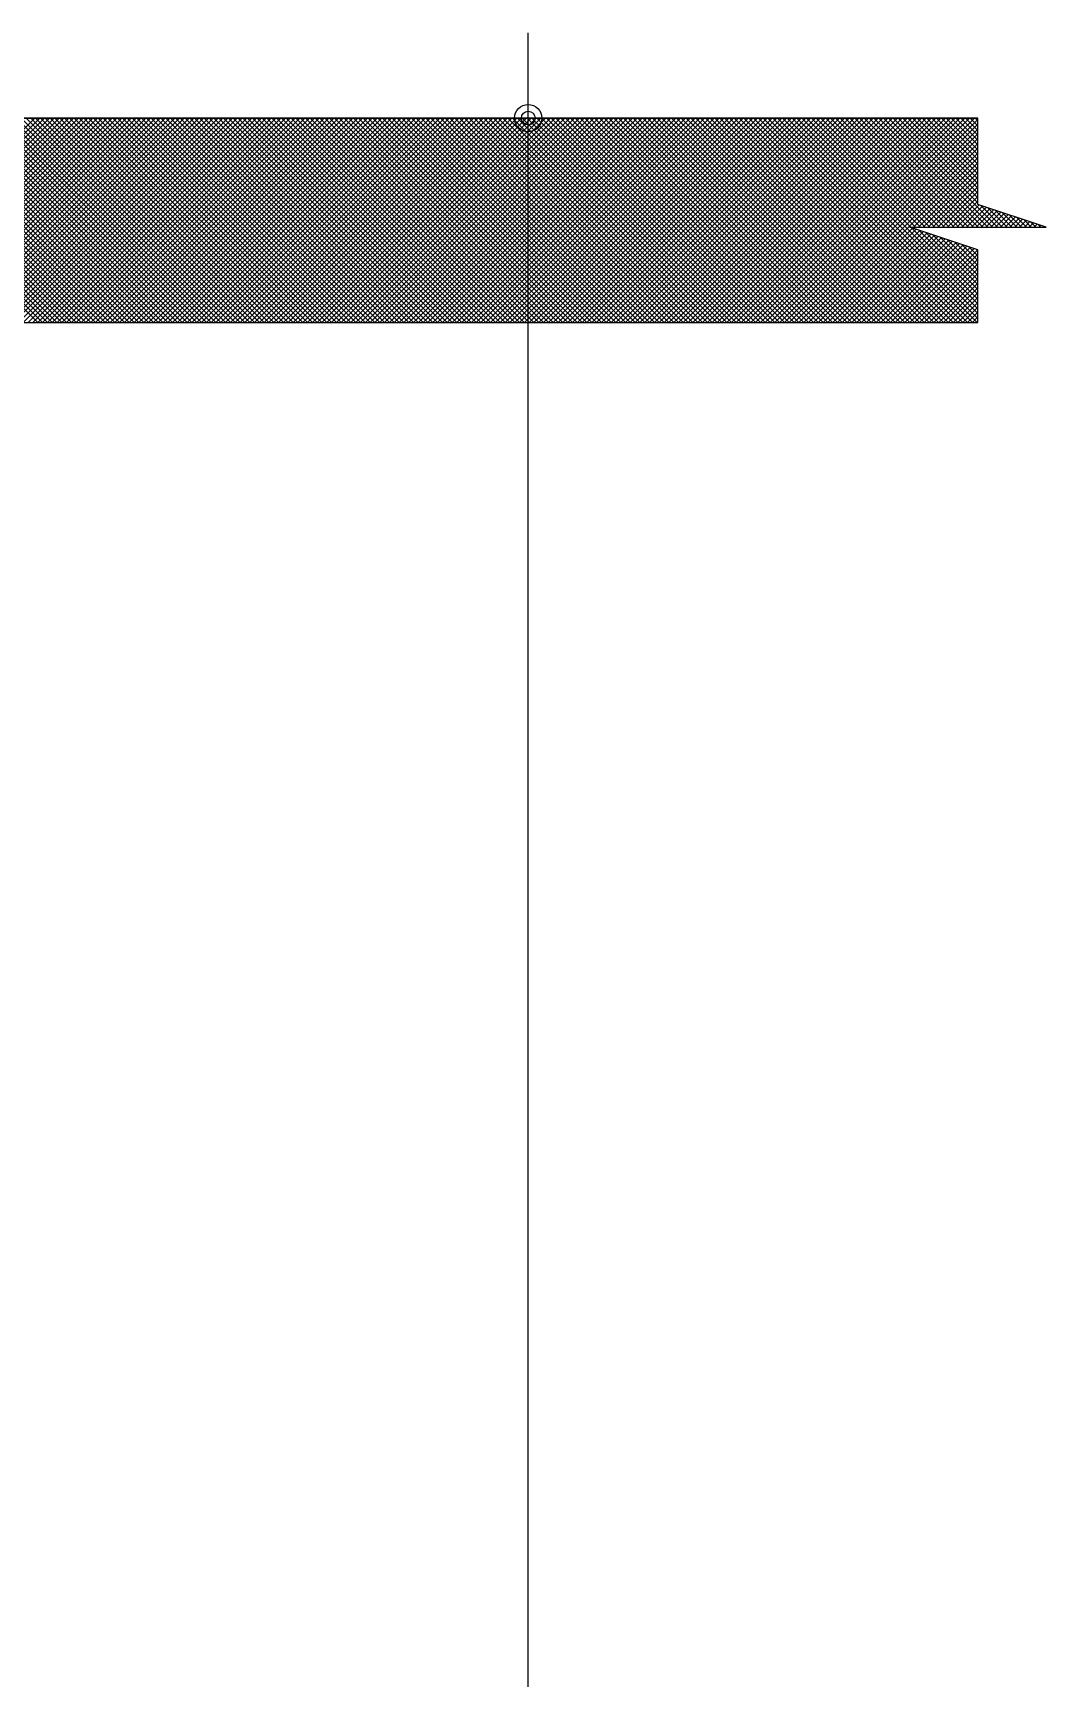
# Model space of a CAD drawing. Extents: x 0 to 119, y 0 to 84.
# Drawn here: x 52.022 to 54.996, y 40.999 to 45.829 of the extents above; entities that cross this region are included whole.
import ezdxf

# ---------------------------------------------------------------- set-up
doc = ezdxf.new("R2010")
doc.units = 0
doc.header["$MEASUREMENT"] = 0
for name, color, linetype in [('29', 9, 'CONTINUOUS'), ('32', 250, 'CONTINUOUS'), ('6', 178, 'CONTINUOUS')]:
    doc.layers.add(name, color=color, linetype=linetype)

msp = doc.modelspace()

# ---------------------------------------------------------------- linework, layer by layer
at = {"layer": '29', "color": 9, "linetype": 'Continuous'}
for p, q in [((51.427905, 44.979091), (52.027905, 45.579091)), ((51.435959, 45.579091), (52.035959, 44.979091)), ((51.442047, 44.979091), (52.042047, 45.579091)), ((51.450102, 45.579091), (52.050102, 44.979091)), ((51.456189, 44.979091), (52.056189, 45.579091)), ((51.464244, 45.579091), (52.064244, 44.979091)), ((51.470331, 44.979091), (52.070331, 45.579091)), ((51.478386, 45.579091), (52.078386, 44.979091)), ((51.484473, 44.979091), (52.084473, 45.579091)), ((51.492528, 45.579091), (52.092528, 44.979091)), ((51.498615, 44.979091), (52.098615, 45.579091)), ((51.50667, 45.579091), (52.10667, 44.979091)), ((51.512758, 44.979091), (52.112758, 45.579091)), ((51.520812, 45.579091), (52.120812, 44.979091)), ((51.5269, 44.979091), (52.1269, 45.579091)), ((51.534954, 45.579091), (52.134954, 44.979091)), ((51.541042, 44.979091), (52.141042, 45.579091)), ((51.549097, 45.579091), (52.149097, 44.979091)), ((51.555184, 44.979091), (52.155184, 45.579091)), ((51.563239, 45.579091), (52.163239, 44.979091)), ((51.569326, 44.979091), (52.169326, 45.579091)), ((51.577381, 45.579091), (52.177381, 44.979091)), ((51.583468, 44.979091), (52.183468, 45.579091)), ((51.591523, 45.579091), (52.191523, 44.979091)), ((51.59761, 44.979091), (52.19761, 45.579091)), ((51.605665, 45.579091), (52.205665, 44.979091)), ((51.611753, 44.979091), (52.211753, 45.579091)), ((51.619807, 45.579091), (52.219807, 44.979091)), ((51.625895, 44.979091), (52.225895, 45.579091)), ((51.633949, 45.579091), (52.233949, 44.979091)), ((51.640037, 44.979091), (52.240037, 45.579091)), ((51.648091, 45.579091), (52.248091, 44.979091)), ((51.654179, 44.979091), (52.254179, 45.579091)), ((51.662234, 45.579091), (52.262234, 44.979091)), ((51.668321, 44.979091), (52.268321, 45.579091)), ((51.676376, 45.579091), (52.276376, 44.979091)), ((51.682463, 44.979091), (52.282463, 45.579091)), ((51.690518, 45.579091), (52.290518, 44.979091)), ((51.696605, 44.979091), (52.296605, 45.579091)), ((51.70466, 45.579091), (52.30466, 44.979091)), ((51.710747, 44.979091), (52.310747, 45.579091)), ((51.718802, 45.579091), (52.318802, 44.979091)), ((51.72489, 44.979091), (52.32489, 45.579091)), ((51.732944, 45.579091), (52.332944, 44.979091)), ((51.739032, 44.979091), (52.339032, 45.579091)), ((51.747086, 45.579091), (52.347086, 44.979091)), ((51.753174, 44.979091), (52.353174, 45.579091)), ((51.761229, 45.579091), (52.361229, 44.979091)), ((51.767316, 44.979091), (52.367316, 45.579091)), ((51.775371, 45.579091), (52.375371, 44.979091)), ((51.781458, 44.979091), (52.381458, 45.579091)), ((51.789513, 45.579091), (52.389513, 44.979091)), ((51.7956, 44.979091), (52.3956, 45.579091)), ((51.803655, 45.579091), (52.403655, 44.979091)), ((51.809742, 44.979091), (52.409742, 45.579091)), ((51.817797, 45.579091), (52.417797, 44.979091)), ((51.823885, 44.979091), (52.423885, 45.579091)), ((51.831939, 45.579091), (52.431939, 44.979091)), ((51.838027, 44.979091), (52.438027, 45.579091)), ((51.846081, 45.579091), (52.446081, 44.979091)), ((51.852169, 44.979091), (52.452169, 45.579091)), ((51.860224, 45.579091), (52.460224, 44.979091)), ((51.866311, 44.979091), (52.466311, 45.579091)), ((51.874366, 45.579091), (52.474366, 44.979091)), ((51.880453, 44.979091), (52.480453, 45.579091)), ((51.888508, 45.579091), (52.488508, 44.979091)), ((51.894595, 44.979091), (52.494595, 45.579091)), ((51.90265, 45.579091), (52.50265, 44.979091)), ((51.908737, 44.979091), (52.508737, 45.579091)), ((51.916792, 45.579091), (52.516792, 44.979091)), ((51.92288, 44.979091), (52.52288, 45.579091)), ((51.930934, 45.579091), (52.530934, 44.979091)), ((51.937022, 44.979091), (52.537022, 45.579091)), ((51.945076, 45.579091), (52.545076, 44.979091)), ((51.951164, 44.979091), (52.551164, 45.579091)), ((51.959218, 45.579091), (52.559218, 44.979091)), ((51.965306, 44.979091), (52.565306, 45.579091)), ((51.973361, 45.579091), (52.573361, 44.979091)), ((51.979448, 44.979091), (52.579448, 45.579091)), ((51.987503, 45.579091), (52.587503, 44.979091)), ((51.99359, 44.979091), (52.59359, 45.579091)), ((52.001645, 45.579091), (52.601645, 44.979091)), ((52.007732, 44.979091), (52.607732, 45.579091)), ((52.015787, 45.579091), (52.615787, 44.979091)), ((52.021874, 44.979091), (52.621874, 45.579091)), ((52.029929, 45.579091), (52.629929, 44.979091)), ((52.036017, 44.979091), (52.636017, 45.579091)), ((52.044071, 45.579091), (52.644071, 44.979091)), ((52.050159, 44.979091), (52.650159, 45.579091)), ((52.058213, 45.579091), (52.658213, 44.979091)), ((52.064301, 44.979091), (52.664301, 45.579091)), ((52.072356, 45.579091), (52.672356, 44.979091)), ((52.078443, 44.979091), (52.678443, 45.579091)), ((52.086498, 45.579091), (52.686498, 44.979091)), ((52.092585, 44.979091), (52.692585, 45.579091)), ((52.10064, 45.579091), (52.70064, 44.979091)), ((52.106727, 44.979091), (52.706727, 45.579091)), ((52.114782, 45.579091), (52.714782, 44.979091)), ((52.120869, 44.979091), (52.720869, 45.579091)), ((52.128924, 45.579091), (52.728924, 44.979091)), ((52.135012, 44.979091), (52.735012, 45.579091)), ((52.143066, 45.579091), (52.743066, 44.979091)), ((52.149154, 44.979091), (52.749154, 45.579091)), ((52.157208, 45.579091), (52.757208, 44.979091)), ((52.163296, 44.979091), (52.763296, 45.579091)), ((52.17135, 45.579091), (52.77135, 44.979091)), ((52.177438, 44.979091), (52.777438, 45.579091)), ((52.185493, 45.579091), (52.785493, 44.979091)), ((52.19158, 44.979091), (52.79158, 45.579091)), ((52.199635, 45.579091), (52.799635, 44.979091)), ((52.205722, 44.979091), (52.805722, 45.579091)), ((52.213777, 45.579091), (52.813777, 44.979091)), ((52.219864, 44.979091), (52.819864, 45.579091)), ((52.227919, 45.579091), (52.827919, 44.979091)), ((52.234007, 44.979091), (52.834007, 45.579091)), ((52.242061, 45.579091), (52.842061, 44.979091)), ((52.248149, 44.979091), (52.848149, 45.579091)), ((52.256203, 45.579091), (52.856203, 44.979091)), ((52.262291, 44.979091), (52.862291, 45.579091)), ((52.270345, 45.579091), (52.870345, 44.979091)), ((52.276433, 44.979091), (52.876433, 45.579091)), ((52.284488, 45.579091), (52.884488, 44.979091)), ((52.290575, 44.979091), (52.890575, 45.579091)), ((52.29863, 45.579091), (52.89863, 44.979091)), ((52.304717, 44.979091), (52.904717, 45.579091)), ((52.312772, 45.579091), (52.912772, 44.979091)), ((52.318859, 44.979091), (52.918859, 45.579091)), ((52.326914, 45.579091), (52.926914, 44.979091)), ((52.333001, 44.979091), (52.933001, 45.579091)), ((52.341056, 45.579091), (52.941056, 44.979091)), ((52.347144, 44.979091), (52.947144, 45.579091)), ((52.355198, 45.579091), (52.955198, 44.979091)), ((52.361286, 44.979091), (52.961286, 45.579091)), ((52.36934, 45.579091), (52.96934, 44.979091)), ((52.375428, 44.979091), (52.975428, 45.579091)), ((52.383483, 45.579091), (52.983483, 44.979091)), ((52.38957, 44.979091), (52.98957, 45.579091)), ((52.397625, 45.579091), (52.997625, 44.979091)), ((52.403712, 44.979091), (53.003712, 45.579091)), ((52.411767, 45.579091), (53.011767, 44.979091)), ((52.417854, 44.979091), (53.017854, 45.579091)), ((52.425909, 45.579091), (53.025909, 44.979091)), ((52.431996, 44.979091), (53.031996, 45.579091)), ((52.440051, 45.579091), (53.040051, 44.979091)), ((52.446139, 44.979091), (53.046139, 45.579091)), ((52.454193, 45.579091), (53.054193, 44.979091)), ((52.460281, 44.979091), (53.060281, 45.579091)), ((52.468335, 45.579091), (53.068335, 44.979091)), ((52.474423, 44.979091), (53.074423, 45.579091)), ((52.482477, 45.579091), (53.082477, 44.979091)), ((52.488565, 44.979091), (53.088565, 45.579091)), ((52.49662, 45.579091), (53.09662, 44.979091)), ((52.502707, 44.979091), (53.102707, 45.579091)), ((52.510762, 45.579091), (53.110762, 44.979091)), ((52.516849, 44.979091), (53.116849, 45.579091)), ((52.524904, 45.579091), (53.124904, 44.979091)), ((52.530991, 44.979091), (53.130991, 45.579091)), ((52.539046, 45.579091), (53.139046, 44.979091)), ((52.545133, 44.979091), (53.145133, 45.579091)), ((52.553188, 45.579091), (53.153188, 44.979091)), ((52.559276, 44.979091), (53.159276, 45.579091)), ((52.56733, 45.579091), (53.16733, 44.979091)), ((52.573418, 44.979091), (53.173418, 45.579091)), ((52.581472, 45.579091), (53.181472, 44.979091)), ((52.58756, 44.979091), (53.18756, 45.579091)), ((52.595615, 45.579091), (53.195615, 44.979091)), ((52.601702, 44.979091), (53.201702, 45.579091)), ((52.609757, 45.579091), (53.209757, 44.979091)), ((52.615844, 44.979091), (53.215844, 45.579091)), ((52.623899, 45.579091), (53.223899, 44.979091)), ((52.629986, 44.979091), (53.229986, 45.579091)), ((52.638041, 45.579091), (53.238041, 44.979091)), ((52.644128, 44.979091), (53.244128, 45.579091)), ((52.652183, 45.579091), (53.252183, 44.979091)), ((52.658271, 44.979091), (53.258271, 45.579091)), ((52.666325, 45.579091), (53.266325, 44.979091)), ((52.672413, 44.979091), (53.272413, 45.579091)), ((52.680467, 45.579091), (53.280467, 44.979091)), ((52.686555, 44.979091), (53.286555, 45.579091)), ((52.69461, 45.579091), (53.29461, 44.979091)), ((52.700697, 44.979091), (53.300697, 45.579091)), ((52.708752, 45.579091), (53.308752, 44.979091)), ((52.714839, 44.979091), (53.314839, 45.579091)), ((52.722894, 45.579091), (53.322894, 44.979091)), ((52.728981, 44.979091), (53.328981, 45.579091)), ((52.737036, 45.579091), (53.337036, 44.979091)), ((52.743123, 44.979091), (53.343123, 45.579091)), ((52.751178, 45.579091), (53.351178, 44.979091)), ((52.757266, 44.979091), (53.357266, 45.579091)), ((52.76532, 45.579091), (53.36532, 44.979091)), ((52.771408, 44.979091), (53.371408, 45.579091)), ((52.779462, 45.579091), (53.379462, 44.979091)), ((52.78555, 44.979091), (53.38555, 45.579091)), ((52.793604, 45.579091), (53.393604, 44.979091)), ((52.799692, 44.979091), (53.399692, 45.579091)), ((52.807747, 45.579091), (53.407747, 44.979091)), ((52.813834, 44.979091), (53.413834, 45.579091)), ((52.821889, 45.579091), (53.421889, 44.979091)), ((52.827976, 44.979091), (53.427976, 45.579091)), ((52.836031, 45.579091), (53.436031, 44.979091)), ((52.842118, 44.979091), (53.442118, 45.579091)), ((52.850173, 45.579091), (53.450173, 44.979091)), ((52.85626, 44.979091), (53.45626, 45.579091)), ((52.864315, 45.579091), (53.464315, 44.979091)), ((52.870403, 44.979091), (53.470403, 45.579091)), ((52.878457, 45.579091), (53.478457, 44.979091)), ((52.884545, 44.979091), (53.484545, 45.579091)), ((52.892599, 45.579091), (53.492599, 44.979091)), ((52.898687, 44.979091), (53.498687, 45.579091)), ((52.906742, 45.579091), (53.506742, 44.979091)), ((52.912829, 44.979091), (53.512829, 45.579091)), ((52.920884, 45.579091), (53.520884, 44.979091)), ((52.926971, 44.979091), (53.526971, 45.579091)), ((52.935026, 45.579091), (53.535026, 44.979091)), ((52.941113, 44.979091), (53.541113, 45.579091)), ((52.949168, 45.579091), (53.549168, 44.979091)), ((52.955255, 44.979091), (53.555255, 45.579091)), ((52.96331, 45.579091), (53.56331, 44.979091)), ((52.969398, 44.979091), (53.569398, 45.579091)), ((52.977452, 45.579091), (53.577452, 44.979091)), ((52.98354, 44.979091), (53.58354, 45.579091)), ((52.991594, 45.579091), (53.591594, 44.979091)), ((52.997682, 44.979091), (53.597682, 45.579091)), ((53.005737, 45.579091), (53.605737, 44.979091)), ((53.011824, 44.979091), (53.611824, 45.579091)), ((53.019879, 45.579091), (53.619879, 44.979091)), ((53.025966, 44.979091), (53.625966, 45.579091)), ((53.034021, 45.579091), (53.634021, 44.979091)), ((53.040108, 44.979091), (53.640108, 45.579091)), ((53.048163, 45.579091), (53.648163, 44.979091)), ((53.05425, 44.979091), (53.65425, 45.579091)), ((53.062305, 45.579091), (53.662305, 44.979091)), ((53.068393, 44.979091), (53.668393, 45.579091)), ((53.076447, 45.579091), (53.676447, 44.979091)), ((53.082535, 44.979091), (53.682535, 45.579091)), ((53.090589, 45.579091), (53.690589, 44.979091)), ((53.096677, 44.979091), (53.696677, 45.579091)), ((53.104731, 45.579091), (53.704731, 44.979091)), ((53.110819, 44.979091), (53.710819, 45.579091)), ((53.118874, 45.579091), (53.718874, 44.979091)), ((53.124961, 44.979091), (53.724961, 45.579091)), ((53.133016, 45.579091), (53.733016, 44.979091)), ((53.139103, 44.979091), (53.739103, 45.579091)), ((53.147158, 45.579091), (53.747158, 44.979091)), ((53.153245, 44.979091), (53.753245, 45.579091)), ((53.1613, 45.579091), (53.7613, 44.979091)), ((53.167387, 44.979091), (53.767387, 45.579091)), ((53.175442, 45.579091), (53.775442, 44.979091)), ((53.18153, 44.979091), (53.78153, 45.579091)), ((53.189584, 45.579091), (53.789584, 44.979091)), ((53.195672, 44.979091), (53.795672, 45.579091)), ((53.203726, 45.579091), (53.803726, 44.979091)), ((53.209814, 44.979091), (53.809814, 45.579091)), ((53.217869, 45.579091), (53.817869, 44.979091)), ((53.223956, 44.979091), (53.823956, 45.579091)), ((53.232011, 45.579091), (53.832011, 44.979091)), ((53.238098, 44.979091), (53.838098, 45.579091)), ((53.246153, 45.579091), (53.846153, 44.979091)), ((53.25224, 44.979091), (53.85224, 45.579091)), ((53.260295, 45.579091), (53.860295, 44.979091)), ((53.266382, 44.979091), (53.866382, 45.579091)), ((53.274437, 45.579091), (53.874437, 44.979091)), ((53.280525, 44.979091), (53.880525, 45.579091)), ((53.288579, 45.579091), (53.888579, 44.979091)), ((53.294667, 44.979091), (53.894667, 45.579091)), ((53.302721, 45.579091), (53.902721, 44.979091)), ((53.308809, 44.979091), (53.908809, 45.579091)), ((53.316863, 45.579091), (53.916863, 44.979091)), ((53.322951, 44.979091), (53.922951, 45.579091)), ((53.331006, 45.579091), (53.931006, 44.979091)), ((53.337093, 44.979091), (53.937093, 45.579091)), ((53.345148, 45.579091), (53.945148, 44.979091)), ((53.351235, 44.979091), (53.951235, 45.579091)), ((53.35929, 45.579091), (53.95929, 44.979091)), ((53.365377, 44.979091), (53.965377, 45.579091)), ((53.373432, 45.579091), (53.973432, 44.979091)), ((53.379519, 44.979091), (53.979519, 45.579091)), ((53.387574, 45.579091), (53.987574, 44.979091)), ((53.393662, 44.979091), (53.993662, 45.579091)), ((53.401716, 45.579091), (54.001716, 44.979091)), ((53.407804, 44.979091), (54.007804, 45.579091)), ((53.415858, 45.579091), (54.015858, 44.979091)), ((53.421946, 44.979091), (54.021946, 45.579091)), ((53.430001, 45.579091), (54.030001, 44.979091)), ((53.436088, 44.979091), (54.036088, 45.579091)), ((53.444143, 45.579091), (54.044143, 44.979091)), ((53.45023, 44.979091), (54.05023, 45.579091)), ((53.458285, 45.579091), (54.058285, 44.979091)), ((53.464372, 44.979091), (54.064372, 45.579091)), ((53.472427, 45.579091), (54.072427, 44.979091)), ((53.478514, 44.979091), (54.078514, 45.579091)), ((53.486569, 45.579091), (54.086569, 44.979091)), ((53.492657, 44.979091), (54.092657, 45.579091)), ((53.500711, 45.579091), (54.100711, 44.979091)), ((53.506799, 44.979091), (54.106799, 45.579091)), ((53.514853, 45.579091), (54.114853, 44.979091)), ((53.520941, 44.979091), (54.120941, 45.579091)), ((53.528996, 45.579091), (54.128996, 44.979091)), ((53.535083, 44.979091), (54.135083, 45.579091)), ((53.543138, 45.579091), (54.143138, 44.979091)), ((53.549225, 44.979091), (54.149225, 45.579091)), ((53.55728, 45.579091), (54.15728, 44.979091)), ((53.563367, 44.979091), (54.163367, 45.579091)), ((53.571422, 45.579091), (54.171422, 44.979091)), ((53.577509, 44.979091), (54.177509, 45.579091)), ((53.585564, 45.579091), (54.185564, 44.979091)), ((53.591652, 44.979091), (54.191652, 45.579091)), ((53.599706, 45.579091), (54.199706, 44.979091)), ((53.605794, 44.979091), (54.205794, 45.579091)), ((53.613848, 45.579091), (54.213848, 44.979091)), ((53.619936, 44.979091), (54.219936, 45.579091)), ((53.62799, 45.579091), (54.22799, 44.979091)), ((53.634078, 44.979091), (54.234078, 45.579091)), ((53.642133, 45.579091), (54.242133, 44.979091)), ((53.64822, 44.979091), (54.24822, 45.579091)), ((53.656275, 45.579091), (54.256275, 44.979091)), ((53.662362, 44.979091), (54.262362, 45.579091)), ((53.670417, 45.579091), (54.270417, 44.979091)), ((53.676504, 44.979091), (54.276504, 45.579091)), ((53.684559, 45.579091), (54.284559, 44.979091)), ((53.690646, 44.979091), (54.290646, 45.579091)), ((53.698701, 45.579091), (54.298701, 44.979091)), ((53.704789, 44.979091), (54.304789, 45.579091)), ((53.712843, 45.579091), (54.312843, 44.979091)), ((53.718931, 44.979091), (54.318931, 45.579091)), ((53.726985, 45.579091), (54.326985, 44.979091)), ((53.733073, 44.979091), (54.333073, 45.579091)), ((53.741128, 45.579091), (54.341128, 44.979091)), ((53.747215, 44.979091), (54.347215, 45.579091)), ((53.75527, 45.579091), (54.35527, 44.979091)), ((53.761357, 44.979091), (54.361357, 45.579091)), ((53.769412, 45.579091), (54.369412, 44.979091)), ((53.775499, 44.979091), (54.375499, 45.579091)), ((53.783554, 45.579091), (54.383554, 44.979091)), ((53.789641, 44.979091), (54.389641, 45.579091)), ((53.797696, 45.579091), (54.397696, 44.979091)), ((53.803784, 44.979091), (54.403784, 45.579091)), ((53.811838, 45.579091), (54.411838, 44.979091)), ((53.817926, 44.979091), (54.417926, 45.579091)), ((53.82598, 45.579091), (54.42598, 44.979091)), ((53.832068, 44.979091), (54.432068, 45.579091)), ((53.840123, 45.579091), (54.440123, 44.979091)), ((53.84621, 44.979091), (54.44621, 45.579091)), ((53.854265, 45.579091), (54.454265, 44.979091)), ((53.860352, 44.979091), (54.460352, 45.579091)), ((53.868407, 45.579091), (54.468407, 44.979091)), ((53.874494, 44.979091), (54.474494, 45.579091)), ((53.882549, 45.579091), (54.482549, 44.979091)), ((53.888636, 44.979091), (54.488636, 45.579091)), ((53.896691, 45.579091), (54.496691, 44.979091)), ((53.902779, 44.979091), (54.502779, 45.579091)), ((53.910833, 45.579091), (54.510833, 44.979091)), ((53.916921, 44.979091), (54.516921, 45.579091)), ((53.924975, 45.579091), (54.524975, 44.979091)), ((53.931063, 44.979091), (54.531063, 45.579091)), ((53.939117, 45.579091), (54.539117, 44.979091)), ((53.945205, 44.979091), (54.545205, 45.579091)), ((53.95326, 45.579091), (54.55326, 44.979091)), ((53.959347, 44.979091), (54.559347, 45.579091)), ((53.967402, 45.579091), (54.567402, 44.979091)), ((53.973489, 44.979091), (54.573489, 45.579091)), ((53.981544, 45.579091), (54.581544, 44.979091)), ((53.987631, 44.979091), (54.587631, 45.579091)), ((53.995686, 45.579091), (54.595686, 44.979091)), ((54.001773, 44.979091), (54.601773, 45.579091)), ((54.009828, 45.579091), (54.609828, 44.979091)), ((54.015916, 44.979091), (54.615916, 45.579091)), ((54.02397, 45.579091), (54.62397, 44.979091)), ((54.030058, 44.979091), (54.630058, 45.579091)), ((54.038112, 45.579091), (54.638112, 44.979091)), ((54.0442, 44.979091), (54.6442, 45.579091)), ((54.052255, 45.579091), (54.652255, 44.979091)), ((54.058342, 44.979091), (54.658342, 45.579091)), ((54.066397, 45.579091), (54.666397, 44.979091)), ((54.072484, 44.979091), (54.672484, 45.579091)), ((54.080539, 45.579091), (54.680539, 44.979091)), ((54.086626, 44.979091), (54.686626, 45.579091)), ((54.094681, 45.579091), (54.694681, 44.979091)), ((54.100768, 44.979091), (54.700768, 45.579091)), ((54.108823, 45.579091), (54.708823, 44.979091)), ((54.114911, 44.979091), (54.714911, 45.579091)), ((54.122965, 45.579091), (54.722965, 44.979091)), ((54.129053, 44.979091), (54.729053, 45.579091)), ((54.137107, 45.579091), (54.737107, 44.979091)), ((54.143195, 44.979091), (54.743195, 45.579091)), ((54.151249, 45.579091), (54.751249, 44.979091)), ((54.157337, 44.979091), (54.757337, 45.579091)), ((54.165392, 45.579091), (54.765392, 44.979091)), ((54.171479, 44.979091), (54.771479, 45.579091)), ((54.179534, 45.579091), (54.779534, 44.979091)), ((54.185621, 44.979091), (54.785621, 45.579091)), ((54.193676, 45.579091), (54.793676, 44.979091)), ((54.199763, 44.979091), (54.795911, 45.575239)), ((54.207818, 45.579091), (54.795911, 44.990998)), ((54.213905, 44.979091), (54.795911, 45.561097)), ((54.22196, 45.579091), (54.795911, 45.00514)), ((54.228048, 44.979091), (54.795911, 45.546955)), ((54.236102, 45.579091), (54.795911, 45.019282)), ((54.250244, 45.579091), (54.795911, 45.033424)), ((54.264387, 45.579091), (54.795911, 45.047566)), ((54.278529, 45.579091), (54.598529, 45.259091)), ((54.292671, 45.579091), (54.612671, 45.259091)), ((54.306813, 45.579091), (54.626813, 45.259091)), ((54.320955, 45.579091), (54.640955, 45.259091)), ((54.335097, 45.579091), (54.655097, 45.259091)), ((54.349239, 45.579091), (54.669239, 45.259091)), ((54.363382, 45.579091), (54.683382, 45.259091)), ((54.377524, 45.579091), (54.697524, 45.259091)), ((54.391666, 45.579091), (54.711666, 45.259091)), ((54.405808, 45.579091), (54.725808, 45.259091)), ((54.41995, 45.579091), (54.73995, 45.259091)), ((54.434092, 45.579091), (54.754092, 45.259091)), ((54.448234, 45.579091), (54.768234, 45.259091)), ((54.462376, 45.579091), (54.782376, 45.259091)), ((54.476519, 45.579091), (54.796519, 45.259091)), ((54.490661, 45.579091), (54.810661, 45.259091)), ((54.504803, 45.579091), (54.824803, 45.259091)), ((54.518945, 45.579091), (54.838945, 45.259091)), ((54.533087, 45.579091), (54.853087, 45.259091)), ((54.547229, 45.579091), (54.795911, 45.330409)), ((54.561371, 45.579091), (54.795911, 45.344551)), ((54.575514, 45.579091), (54.795911, 45.358693)), ((54.589656, 45.579091), (54.795911, 45.372835)), ((54.603798, 45.579091), (54.795911, 45.386978)), ((54.61794, 45.579091), (54.795911, 45.40112)), ((54.632082, 45.579091), (54.795911, 45.415262)), ((54.646224, 45.579091), (54.795911, 45.429404)), ((54.660366, 45.579091), (54.795911, 45.443546)), ((54.674509, 45.579091), (54.795911, 45.457688)), ((54.688651, 45.579091), (54.795911, 45.47183)), ((54.702793, 45.579091), (54.795911, 45.485972)), ((54.716935, 45.579091), (54.795911, 45.500115)), ((54.731077, 45.579091), (54.795911, 45.514257)), ((54.745219, 45.579091), (54.795911, 45.528399)), ((54.759361, 45.579091), (54.795911, 45.542541)), ((54.773503, 45.579091), (54.795911, 45.556683)), ((54.787646, 45.579091), (54.795911, 45.570825)), ((54.24219, 44.979091), (54.795911, 45.532812)), ((54.256332, 44.979091), (54.795911, 45.51867)), ((54.270474, 44.979091), (54.795911, 45.504528)), ((54.284616, 44.979091), (54.795911, 45.490386)), ((54.298758, 44.979091), (54.795911, 45.476244)), ((54.3129, 44.979091), (54.795911, 45.462102)), ((54.607043, 45.259091), (54.795911, 45.44796)), ((54.621185, 45.259091), (54.795911, 45.433817)), ((54.635327, 45.259091), (54.795911, 45.419675)), ((54.649469, 45.259091), (54.795911, 45.405533)), ((54.663611, 45.259091), (54.795911, 45.391391)), ((54.677753, 45.259091), (54.795911, 45.377249)), ((54.691895, 45.259091), (54.795911, 45.363107)), ((54.706038, 45.259091), (54.795911, 45.348965)), ((54.72018, 45.259091), (54.795911, 45.334823)), ((54.734322, 45.259091), (54.799719, 45.324488)), ((54.748464, 45.259091), (54.810326, 45.320953)), ((54.762606, 45.259091), (54.820932, 45.317417)), ((54.776748, 45.259091), (54.831539, 45.313882)), ((54.79089, 45.259091), (54.842145, 45.310346)), ((54.802889, 45.323432), (54.867229, 45.259091)), ((54.805032, 45.259091), (54.852752, 45.30681)), ((54.824102, 45.316361), (54.881371, 45.259091)), ((54.845315, 45.309289), (54.895514, 45.259091)), ((54.599837, 45.257782), (54.795911, 45.061708)), ((54.819175, 45.259091), (54.863359, 45.303275)), ((54.833317, 45.259091), (54.873965, 45.299739)), ((54.847459, 45.259091), (54.884572, 45.296204)), ((54.861601, 45.259091), (54.895178, 45.292668)), ((54.866528, 45.302218), (54.909656, 45.259091)), ((54.875743, 45.259091), (54.905785, 45.289133)), ((54.887741, 45.295147), (54.923798, 45.259091)), ((54.889885, 45.259091), (54.916392, 45.285597)), ((54.904027, 45.259091), (54.926998, 45.282062)), ((54.908954, 45.288076), (54.93794, 45.259091)), ((54.91817, 45.259091), (54.937605, 45.278526)), ((54.930168, 45.281005), (54.952082, 45.259091)), ((54.932312, 45.259091), (54.948212, 45.274991)), ((54.946454, 45.259091), (54.958818, 45.271455)), ((54.951381, 45.273934), (54.966224, 45.259091)), ((54.960596, 45.259091), (54.969425, 45.26792)), ((54.972594, 45.266863), (54.980366, 45.259091)), ((54.974738, 45.259091), (54.980031, 45.264384)), ((54.98888, 45.259091), (54.990638, 45.260849)), ((54.993807, 45.259792), (54.994509, 45.259091)), ((54.327043, 44.979091), (54.60426, 45.256308)), ((54.341185, 44.979091), (54.614866, 45.252773)), ((54.355327, 44.979091), (54.625473, 45.249237)), ((54.369469, 44.979091), (54.63608, 45.245701)), ((54.383611, 44.979091), (54.646686, 45.242166)), ((54.397753, 44.979091), (54.657293, 45.23863)), ((54.411895, 44.979091), (54.667899, 45.235095)), ((54.426038, 44.979091), (54.678506, 45.231559)), ((54.44018, 44.979091), (54.689113, 45.228024)), ((54.454322, 44.979091), (54.699719, 45.224488)), ((54.468464, 44.979091), (54.710326, 45.220953)), ((54.482606, 44.979091), (54.720932, 45.217417)), ((54.496748, 44.979091), (54.731539, 45.213882)), ((54.51089, 44.979091), (54.742146, 45.210346)), ((54.621051, 45.250711), (54.795911, 45.075851)), ((54.642264, 45.24364), (54.795911, 45.089993)), ((54.663477, 45.236569), (54.795911, 45.104135)), ((54.68469, 45.229498), (54.795911, 45.118277)), ((54.705904, 45.222427), (54.795911, 45.132419)), ((54.727117, 45.215356), (54.795911, 45.146561)), ((54.525032, 44.979091), (54.752752, 45.206811)), ((54.539175, 44.979091), (54.763359, 45.203275)), ((54.553317, 44.979091), (54.773965, 45.199739)), ((54.567459, 44.979091), (54.784572, 45.196204)), ((54.581601, 44.979091), (54.795911, 45.192424)), ((54.595743, 44.979091), (54.795911, 45.179259)), ((54.609885, 44.979091), (54.795911, 45.165117)), ((54.74833, 45.208285), (54.795911, 45.160703)), ((54.769543, 45.201213), (54.795911, 45.174845)), ((54.790756, 45.194142), (54.795911, 45.188988)), ((54.624027, 44.979091), (54.795911, 45.150975)), ((54.63817, 44.979091), (54.795911, 45.136833)), ((54.652312, 44.979091), (54.795911, 45.12269)), ((54.666454, 44.979091), (54.795911, 45.108548)), ((54.680596, 44.979091), (54.795911, 45.094406)), ((54.694738, 44.979091), (54.795911, 45.080264)), ((54.70888, 44.979091), (54.795911, 45.066122)), ((54.723022, 44.979091), (54.795911, 45.05198)), ((54.737165, 44.979091), (54.795911, 45.037838)), ((54.751307, 44.979091), (54.795911, 45.023696)), ((54.765449, 44.979091), (54.795911, 45.009553)), ((54.779591, 44.979091), (54.795911, 44.995411)), ((54.793733, 44.979091), (54.795911, 44.981269))]:
    msp.add_line(p, q, dxfattribs=at)
msp.add_lwpolyline([(46.656055, 45.579091), (46.656055, 44.179091), (47.216055, 44.179091), (47.216055, 44.979091), (54.795911, 44.979091), (54.795911, 45.192424), (54.595911, 45.259091), (54.995911, 45.259091), (54.795911, 45.325757), (54.795911, 45.579091), (51.456055, 45.579091), (47.216055, 45.579091), (46.656055, 45.579091)], dxfattribs=at)
at = {"layer": '32', "color": 250, "linetype": 'Continuous'}
for p, q in [((53.475673, 34.329091), (53.475673, 45.829091)), ((54.041277, 45.579091), (52.802863, 45.579091)), ((52.802863, 45.579091), (52.802863, 45.579091)), ((53.052863, 45.579091), (53.725673, 45.579091))]:
    msp.add_line(p, q, dxfattribs=at)
for radius in [0.04, 0.02]:
    msp.add_circle((53.475673, 45.579091), radius, dxfattribs=at)
at = {"layer": '6', "color": 178, "linetype": 'Continuous'}
msp.add_line((53.856276, 45.579091), (54.795911, 45.579091), dxfattribs=at)
for points in [[(47.216055, 44.979091), (54.795911, 44.979091), (54.795911, 45.192424), (54.595911, 45.259091), (54.995911, 45.259091), (54.795911, 45.325757), (54.795911, 45.579091)], [(47.216055, 45.579091), (51.456055, 45.579091), (54.795911, 45.579091)]]:
    msp.add_lwpolyline(points, dxfattribs=at)

doc.saveas('drawing.dxf')
